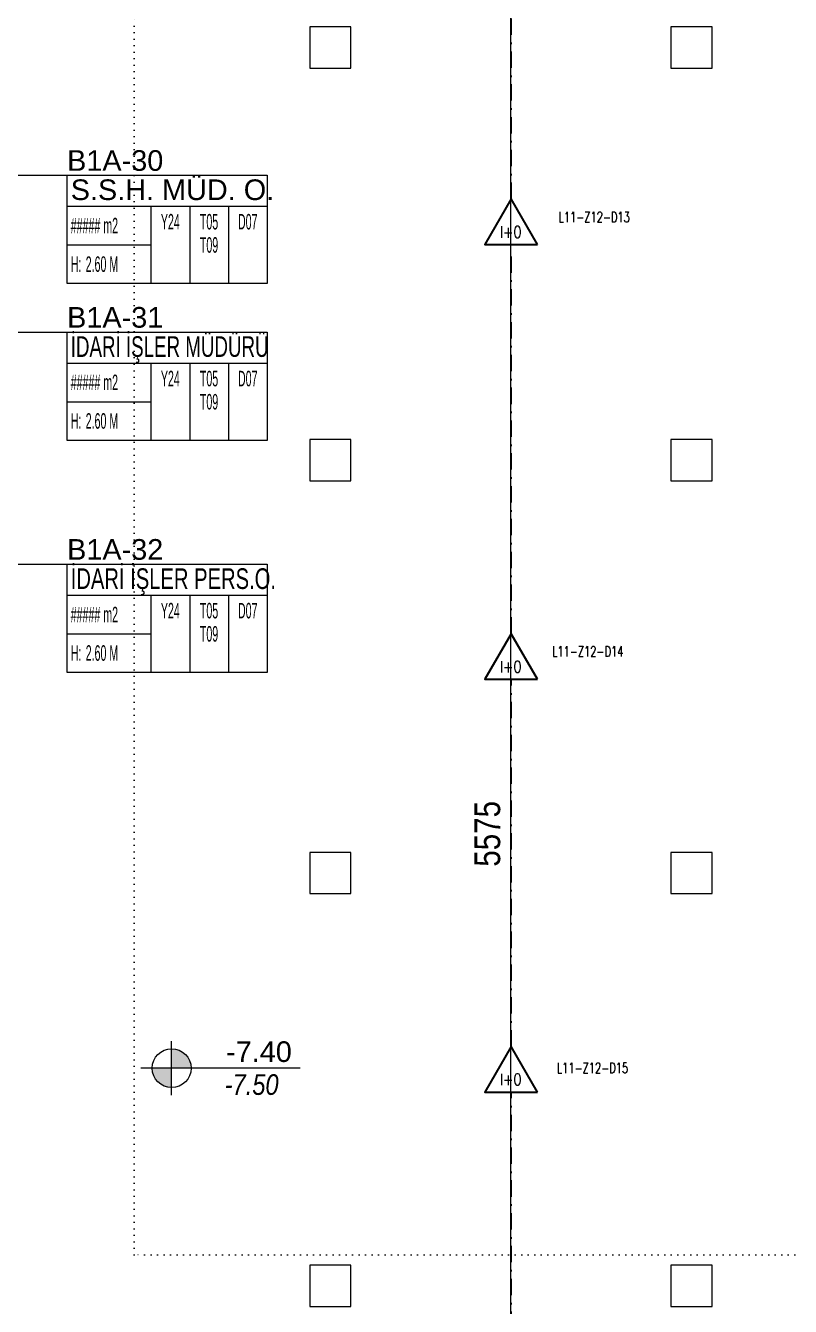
# Model space of a CAD drawing. Header units: metres. Extents: x -19121 to 152404, y -12107 to 29421.
# Drawn here: x 85710 to 87191, y 3200 to 5682 of the extents above; entities that cross this region are included whole.
import ezdxf
from ezdxf.enums import TextEntityAlignment as Align

# ---------------------------------------------------------------- set-up
doc = ezdxf.new("R2010")
doc.units = ezdxf.units.M
doc.header["$LTSCALE"] = 50
doc.header["$MEASUREMENT"] = 0
doc.linetypes.add('DASHDOT', pattern=[25.4, 12.7, -6.35, 0, -6.35])
doc.linetypes.add('DOT2', pattern=[0.125, 0, -0.125])
doc.layers.get('0').update_dxf_attribs({"color": 9, "lineweight": 9})
for name, color, linetype, lineweight in [('01', 9, 'Continuous', 9), ('20', 9, 'DOT2', 9), ('21', 9, 'Continuous', 9), ('21_mahal200', 9, 'Continuous', 9), ('25', 9, 'Continuous', 9), ('E-DEDEKTÖR NUMARALARI', 20, 'Continuous', 30), ('E-KABLO', 7, 'Continuous', 30), ('E-KOMBİNE DEDEKTÖR (ISI+OPTİK DUMAN)', 7, 'Continuous', 30)]:
    doc.layers.add(name, color=color, linetype=linetype, lineweight=lineweight)
doc.styles.add('Arial', font='arial.ttf', dxfattribs={"height": 2.5})
doc.styles.add('E-YAZI', font='txttw.shx', dxfattribs={"height": 200})
doc.styles.add('MuuM_TEXT-ITALIC', font='ARIALNI.TTF')
doc.styles.add('MuuM_TEXT-STANDART', font='ARIALN.TTF')
doc.dimstyles.new('MuuM_DIM200', dxfattribs={"dimscale": 20, "dimtxt": 2, "dimasz": 1, "dimexe": 1, "dimexo": 1, "dimgap": 1, "dimtad": 1, "dimdec": 1, "dimrnd": 0.5, "dimdsep": 46, "dimtxsty": 'MuuM_TEXT-STANDART', "dimblk": 'ARCHTICK', "dimcen": 0, "dimdle": 0.15, "dimclrd": 256, "dimclre": 256, "dimclrt": 256, "dimadec": 0, "dimazin": 0, "dimtfac": 5, "dimtdec": 1, "dimtix": 1, "dimtmove": 2, "dimatfit": 3, "dimldrblk": 'DOT', "dimfxl": 3, "dimfxlon": 1, "dimtolj": 1, "dimlwd": -1, "dimlwe": -1, "dimarcsym": 0})

# ---------------------------------------------------------------- blocks, each defined once
blk = doc.blocks.new('100_KOMBİNE DEDEKTÖR (ISI+OPTİK DUMAN) 085')
at = {"layer": 'E-KOMBİNE DEDEKTÖR (ISI+OPTİK DUMAN)', "color": 4}
blk.add_lwpolyline([(2.55, 0), (0, 4.42), (-2.55, 0)], close=True, dxfattribs=at)
at = {"layer": 'E-KOMBİNE DEDEKTÖR (ISI+OPTİK DUMAN)', "color": 3, "style": 'E-YAZI', "width": 0.8}
blk.add_text('I+O', height=1.102, dxfattribs=at).set_placement((-0.02, 1.22), align=Align.MIDDLE)
blk = doc.blocks.new('p-kolon_80x80')
blk.add_lwpolyline([(-40, -40), (40, -40), (40, 40), (-40, 40)], close=True)
blk = doc.blocks.new('1.Bod.Ara.Sitatik Elk')
at = {"layer": '01'}
for p in [(2300, -2990), (3000, -2990), (2300, -3790), (3000, -3790), (2300, -4590), (3000, -4590), (2300, -5390), (3000, -5390)]:
    blk.add_blockref('p-kolon_80x80', p, dxfattribs=at)
blk = doc.blocks.new('_ArchTick')
at = {"color": 0, "linetype": 'ByBlock', "const_width": 0.15}
blk.add_lwpolyline([(-0.5, -0.5), (0.5, 0.5)], dxfattribs=at)
blk = doc.blocks.new('_Dot')
at = {"color": 0, "linetype": 'ByBlock', "lineweight": -2}
blk.add_line((-0.5, 0), (-1, 0), dxfattribs=at)
at = {"color": 0, "linetype": 'ByBlock', "const_width": 0.5}
blk.add_lwpolyline([(-0.25, 0, 1), (0.25, 0, 1)], format="xyb", close=True, dxfattribs=at)
blk = doc.blocks.new('0_roomno2')
blk.add_lwpolyline([(19.38, -10.5), (0, -10.5), (0, 0), (19.38, 0)], close=True)
for points in [[(0, -3), (19.38, -3)], [(8.12, -3), (8.12, -10.5)], [(11.88, -3), (11.88, -10.5)], [(15.62, -3), (15.62, -10.5)], [(0, -6.75), (8.12, -6.75)]]:
    blk.add_lwpolyline(points)
at = {"style": 'MuuM_TEXT-STANDART', "width": 0.6}
blk.add_text('H:', height=1.5, dxfattribs=at).set_placement((0.35, -8.61), align=Align.MIDDLE_LEFT)
at = {"style": 'Arial'}
blk.add_attdef('ODANO', (0, 1.17), '', height=2, dxfattribs=at)
blk.add_attdef('MEKANADI', text='', height=2, dxfattribs=at).set_placement((0.35, -3), align=Align.BOTTOM_LEFT)
at = {"style": 'MuuM_TEXT-STANDART', "width": 0.6}
for tag, p in [('M2', (0.35, -4.88)), ('TEMIZTAVANYUKSEKLIGI', (1.8, -8.61))]:
    blk.add_attdef(tag, text='', height=1.5, dxfattribs=at).set_placement(p, align=Align.MIDDLE_LEFT)
for tag, p in [('YER01', (10, -4.5)), ('TAVAN01', (13.75, -4.5)), ('DUVAR01', (17.5, -4.5)), ('YER02', (10, -6.75)), ('TAVAN02', (13.75, -6.75)), ('DUVAR02', (17.5, -6.75)), ('YER03', (10, -9)), ('TAVAN03', (13.75, -9)), ('DUVAR03', (17.5, -9))]:
    blk.add_attdef(tag, text='', height=1.5, dxfattribs=at).set_placement(p, align=Align.MIDDLE_CENTER)
blk = doc.blocks.new('*D461')
at = {"layer": '25', "transparency": 16777216}
for p, q in [((2705.9, -2240), (2630, -2240)), ((2650, -7818), (2650, -2237)), ((2705.9, -7815), (2630, -7815))]:
    blk.add_line(p, q, dxfattribs=at)
at = {"layer": '25', "transparency": 16777216, "xscale": 20, "yscale": 20, "zscale": 20}
for p, rotation in [((2650, -2240), 90), ((2650, -7815), 270)]:
    blk.add_blockref('_ArchTick', p, dxfattribs=dict(at, rotation=rotation))
at = {"layer": '25', "transparency": 16777216, "insert": (2604.5, -4514.1), "char_height": 50, "attachment_point": 5, "rotation": 90, "style": 'MuuM_TEXT-STANDART'}
blk.add_mtext('\\A1;5575', dxfattribs=at)
blk = doc.blocks.new('0_elevationtarget-p-bk')
h = blk.add_hatch(color=250)
h.paths.add_polyline_path([(1.88, 0, 0.414214), (0, 1.88), (0, 0)])
h.paths.add_polyline_path([(0, 0), (-1.88, 0, 0.414214), (0, -1.88)])
blk.add_line((0, -2.62), (0, 2.62))
blk.add_lwpolyline([(12.45, 0), (-3, 0)])
blk.add_circle((0, 0), 1.88)
at = {"style": 'Arial'}
blk.add_attdef('BITMISKOT', text='', height=2, dxfattribs=at).set_placement((4.5, 0), align=Align.BOTTOM_LEFT)
at = {"style": 'MuuM_TEXT-ITALIC'}
blk.add_attdef('FINISHINGFLOORLEVEL', text='', height=2, dxfattribs=at).set_placement((4.5, -0.59), align=Align.TOP_LEFT)
blk = doc.blocks.new('1.Bod.Ara.Mimari Elk')
at = {"layer": '20', "ltscale": 2}
for p, q in [((1920, -5330), (1920, -2930)), ((4460, -5330), (1920, -5330))]:
    blk.add_line(p, q, dxfattribs=at)
at = {"layer": '21', "xscale": 20, "yscale": 20, "zscale": 20}
blk.add_blockref('0_elevationtarget-p-bk', (1992.58, -4968.3), dxfattribs=at).add_auto_attribs({'BITMISKOT': ' -7.40', 'FINISHINGFLOORLEVEL': ' -7.50'})
at = {"layer": '21_mahal200'}
ref = blk.add_blockref('0_roomno2', (1790, -3237.72), dxfattribs=dict(at, xscale=20, yscale=20, zscale=20))
ref.add_attrib('ODANO', 'B1A-30', (1790, -3229.07), dxfattribs={"layer": '0', "height": 40, "style": 'Arial'})
ref.add_attrib('MEKANADI', 'S.S.H. MÜD. O.', dxfattribs={"layer": '0', "height": 40, "style": 'Arial'}).set_placement((1797, -3297.72), align=Align.BOTTOM_LEFT)
ref.add_attrib('M2', '##### m2', dxfattribs={"layer": '0', "height": 30, "style": 'MuuM_TEXT-STANDART', "width": 0.6}).set_placement((1797, -3335.22), align=Align.MIDDLE_LEFT)
ref.add_attrib('TEMIZTAVANYUKSEKLIGI', '2.60 M', dxfattribs={"layer": '0', "height": 30, "style": 'MuuM_TEXT-STANDART', "width": 0.6}).set_placement((1826, -3409.88), align=Align.MIDDLE_LEFT)
ref.add_attrib('YER01', 'Y24', dxfattribs={"layer": '0', "height": 30, "style": 'MuuM_TEXT-STANDART', "width": 0.6}).set_placement((1990, -3327.72), align=Align.MIDDLE_CENTER)
ref.add_attrib('TAVAN01', 'T05', dxfattribs={"layer": '0', "height": 30, "style": 'MuuM_TEXT-STANDART', "width": 0.6}).set_placement((2065, -3327.72), align=Align.MIDDLE_CENTER)
ref.add_attrib('DUVAR01', 'D07', dxfattribs={"layer": '0', "height": 30, "style": 'MuuM_TEXT-STANDART', "width": 0.6}).set_placement((2140, -3327.72), align=Align.MIDDLE_CENTER)
ref.add_attrib('TAVAN02', 'T09', dxfattribs={"layer": '0', "height": 30, "style": 'MuuM_TEXT-STANDART', "width": 0.6}).set_placement((2065, -3372.72), align=Align.MIDDLE_CENTER)
ref = blk.add_blockref('0_roomno2', (1790, -3541.68), dxfattribs=dict(at, xscale=20, yscale=20, zscale=20))
ref.add_attrib('ODANO', 'B1A-31', (1790, -3533.03), dxfattribs={"layer": '0', "height": 40, "style": 'Arial'})
ref.add_attrib('MEKANADI', 'İDARİ İŞLER MÜDÜRÜ', dxfattribs={"layer": '0', "height": 40, "style": 'Arial', "width": 0.65}).set_placement((1797, -3601.68), align=Align.BOTTOM_LEFT)
ref.add_attrib('M2', '##### m2', dxfattribs={"layer": '0', "height": 30, "style": 'MuuM_TEXT-STANDART', "width": 0.6}).set_placement((1797, -3639.18), align=Align.MIDDLE_LEFT)
ref.add_attrib('TEMIZTAVANYUKSEKLIGI', '2.60 M', dxfattribs={"layer": '0', "height": 30, "style": 'MuuM_TEXT-STANDART', "width": 0.6}).set_placement((1826, -3713.84), align=Align.MIDDLE_LEFT)
ref.add_attrib('YER01', 'Y24', dxfattribs={"layer": '0', "height": 30, "style": 'MuuM_TEXT-STANDART', "width": 0.6}).set_placement((1990, -3631.68), align=Align.MIDDLE_CENTER)
ref.add_attrib('TAVAN01', 'T05', dxfattribs={"layer": '0', "height": 30, "style": 'MuuM_TEXT-STANDART', "width": 0.6}).set_placement((2065, -3631.68), align=Align.MIDDLE_CENTER)
ref.add_attrib('DUVAR01', 'D07', dxfattribs={"layer": '0', "height": 30, "style": 'MuuM_TEXT-STANDART', "width": 0.6}).set_placement((2140, -3631.68), align=Align.MIDDLE_CENTER)
ref.add_attrib('TAVAN02', 'T09', dxfattribs={"layer": '0', "height": 30, "style": 'MuuM_TEXT-STANDART', "width": 0.6}).set_placement((2065, -3676.68), align=Align.MIDDLE_CENTER)
ref = blk.add_blockref('0_roomno2', (1790, -3991.51), dxfattribs=dict(at, xscale=20, yscale=20, zscale=20))
ref.add_attrib('ODANO', 'B1A-32', (1790, -3982.86), dxfattribs={"layer": '0', "height": 40, "style": 'Arial'})
ref.add_attrib('MEKANADI', 'İDARİ İŞLER PERS.O.', dxfattribs={"layer": '0', "height": 40, "style": 'Arial', "width": 0.7}).set_placement((1797, -4051.51), align=Align.BOTTOM_LEFT)
ref.add_attrib('M2', '##### m2', dxfattribs={"layer": '0', "height": 30, "style": 'MuuM_TEXT-STANDART', "width": 0.6}).set_placement((1797, -4089.01), align=Align.MIDDLE_LEFT)
ref.add_attrib('TEMIZTAVANYUKSEKLIGI', '2.60 M', dxfattribs={"layer": '0', "height": 30, "style": 'MuuM_TEXT-STANDART', "width": 0.6}).set_placement((1826, -4163.66), align=Align.MIDDLE_LEFT)
ref.add_attrib('YER01', 'Y24', dxfattribs={"layer": '0', "height": 30, "style": 'MuuM_TEXT-STANDART', "width": 0.6}).set_placement((1990, -4081.51), align=Align.MIDDLE_CENTER)
ref.add_attrib('TAVAN01', 'T05', dxfattribs={"layer": '0', "height": 30, "style": 'MuuM_TEXT-STANDART', "width": 0.6}).set_placement((2065, -4081.51), align=Align.MIDDLE_CENTER)
ref.add_attrib('DUVAR01', 'D07', dxfattribs={"layer": '0', "height": 30, "style": 'MuuM_TEXT-STANDART', "width": 0.6}).set_placement((2140, -4081.51), align=Align.MIDDLE_CENTER)
ref.add_attrib('TAVAN02', 'T09', dxfattribs={"layer": '0', "height": 30, "style": 'MuuM_TEXT-STANDART', "width": 0.6}).set_placement((2065, -4126.51), align=Align.MIDDLE_CENTER)
at = {"layer": '25'}
dim = blk.add_linear_dim(base=(2650, -2240), p1=(2725.88, -7815), p2=(2725.88, -2240), angle=90, dimstyle='MuuM_DIM200', override={"dimtxt": 2.5}, dxfattribs=at)
dim.commit()
dim.dimension.update_dxf_attribs({"geometry": '*D461', "text_midpoint": (2604.47, -4514.08), "dimtype": 128})
at = {"layer": '21_mahal200'}
for points in [[(1491.79, -3237.72), (1792.51, -3237.72)], [(1491.79, -3541.68), (1792.51, -3541.68)], [(1491.79, -3991.51), (1792.51, -3991.51)]]:
    blk.add_leader(points, dimstyle='MuuM_DIM200', override={"dimasz": 1, "dimfxl": 10}, dxfattribs=at)

msp = doc.modelspace()

# ---------------------------------------------------------------- linework, layer by layer
at = {"layer": 'E-KABLO', "color": 6, "linetype": 'DASHDOT', "ltscale": 0.05}
for p, q in [((86650.34, 5346.27), (86650.34, 6052.95)), ((86650.34, 4503.77), (86650.34, 5257.95)), ((86650.34, 3703.77), (86650.34, 4415.45)), ((86650.34, 2903.77), (86650.34, 3615.45))]:
    msp.add_line(p, q, dxfattribs=at)

# ---------------------------------------------------------------- block references
for name in ['1.Bod.Ara.Mimari Elk', '1.Bod.Ara.Sitatik Elk']:
    msp.add_blockref(name, (84000, 8630))
at = {"layer": 'E-KOMBİNE DEDEKTÖR (ISI+OPTİK DUMAN)', "xscale": 20, "yscale": 20, "zscale": 20}
for p in [(86650.34, 5257.95), (86650.34, 4415.45), (86650.34, 3615.45)]:
    msp.add_blockref('100_KOMBİNE DEDEKTÖR (ISI+OPTİK DUMAN) 085', p, dxfattribs=at)

# ---------------------------------------------------------------- texts
at = {"layer": 'E-DEDEKTÖR NUMARALARI', "style": 'E-YAZI', "width": 0.7}
for s, p in [('L11-Z12-D13', (86742.42, 5301.29)), ('L11-Z12-D14', (86729.81, 4459.37)), ('L11-Z12-D15', (86739.11, 3652.11))]:
    msp.add_text(s, height=20, dxfattribs=at).set_placement(p)

doc.saveas('drawing.dxf')
